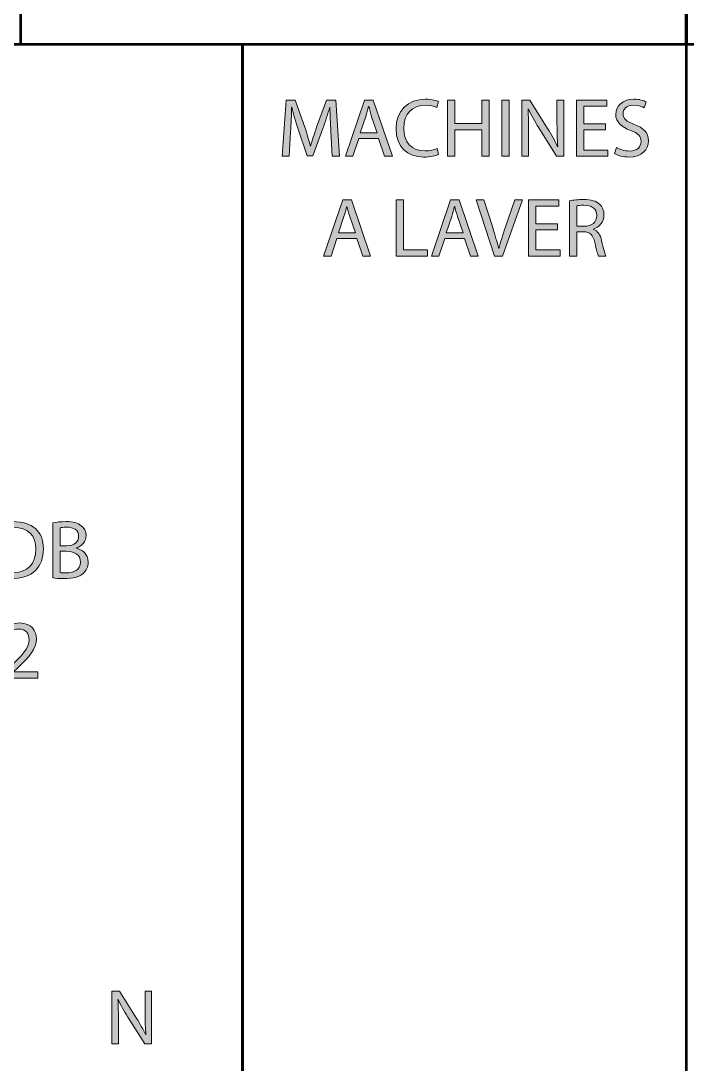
# Model space of a CAD drawing. Header units: inches. Extents: x 0 to 360, y -268 to 0.
# Drawn here: x 267 to 291.02, y -232.73 to -195.15 of the extents above; entities that cross this region are included whole.
import ezdxf

# ---------------------------------------------------------------- set-up
doc = ezdxf.new("R2010")
doc.units = ezdxf.units.IN
doc.header["$MEASUREMENT"] = 0
doc.layers.add('Layer 1', color=7, linetype='Continuous')

# ---------------------------------------------------------------- blocks, each defined once
blk = doc.blocks.new('block 20')
at = {"layer": 'Layer 1'}
h = blk.add_hatch(color=250, dxfattribs=at)
h.dxf.hatch_style = 2
edge = h.paths.add_edge_path()
edge.add_spline(control_points=[(278.177, -199.135), (278.162, -198.853), (278.144, -198.511), (278.144, -198.263), (278.144, -198.263), (278.138, -198.263), (278.138, -198.263), (278.066, -198.497), (277.985, -198.752), (277.883, -199.03), (277.883, -199.03), (277.526, -200.01), (277.526, -200.01), (277.526, -200.01), (277.328, -200.01), (277.328, -200.01), (277.328, -200.01), (276.998, -199.048), (276.998, -199.048), (276.903, -198.76), (276.825, -198.502), (276.768, -198.263), (276.768, -198.263), (276.762, -198.263), (276.762, -198.263), (276.756, -198.514), (276.741, -198.85), (276.723, -199.156), (276.723, -199.156), (276.669, -200.023), (276.669, -200.023), (276.669, -200.023), (276.42, -200.023), (276.42, -200.023), (276.42, -200.023), (276.561, -198.002), (276.561, -198.002), (276.561, -198.002), (276.894, -198.002), (276.894, -198.002), (276.894, -198.002), (277.238, -198.979), (277.238, -198.979), (277.322, -199.228), (277.388, -199.45), (277.442, -199.66), (277.442, -199.66), (277.448, -199.66), (277.448, -199.66), (277.502, -199.456), (277.574, -199.234), (277.664, -198.979), (277.664, -198.979), (278.024, -198.002), (278.024, -198.002), (278.024, -198.002), (278.357, -198.002), (278.357, -198.002), (278.357, -198.002), (278.483, -200.023), (278.483, -200.023), (278.483, -200.023), (278.225, -200.023), (278.225, -200.023), (278.225, -200.023), (278.177, -199.135), (278.177, -199.135)], knot_values=[0, 0, 0, 0, 1, 1, 1, 2, 2, 2, 3, 3, 3, 4, 4, 4, 5, 5, 5, 6, 6, 6, 7, 7, 7, 8, 8, 8, 9, 9, 9, 10, 10, 10, 11, 11, 11, 12, 12, 12, 13, 13, 13, 14, 14, 14, 15, 15, 15, 16, 16, 16, 17, 17, 17, 18, 18, 18, 19, 19, 19, 20, 20, 20, 21, 21, 21, 22, 22, 22, 22], degree=3, periodic=1)
h = blk.add_hatch(color=250, dxfattribs=at)
h.dxf.hatch_style = 2
h.paths.add_polyline_path([(279.182, -199.387), (278.972, -200.023), (278.702, -200.023), (279.391, -198.002), (279.704, -198.002), (280.393, -200.023), (280.114, -200.023), (279.899, -199.387)])
edge = h.paths.add_edge_path()
edge.add_spline(control_points=[(279.848, -199.183), (279.848, -199.183), (279.646, -198.601), (279.646, -198.601), (279.602, -198.47), (279.571, -198.349), (279.542, -198.233), (279.542, -198.233), (279.535, -198.233), (279.535, -198.233), (279.506, -198.349), (279.475, -198.475), (279.433, -198.599), (279.433, -198.599), (279.236, -199.183), (279.236, -199.183), (279.236, -199.183), (279.848, -199.183), (279.848, -199.183)], knot_values=[0, 0, 0, 0, 1, 1, 1, 2, 2, 2, 3, 3, 3, 4, 4, 4, 5, 5, 5, 6, 6, 6, 6], degree=3, periodic=1)
h = blk.add_hatch(color=250, dxfattribs=at)
h.dxf.hatch_style = 2
edge = h.paths.add_edge_path()
edge.add_spline(control_points=[(282.054, -199.959), (281.961, -200.008), (281.766, -200.055), (281.52, -200.055), (280.951, -200.055), (280.526, -199.696), (280.526, -199.03), (280.526, -198.395), (280.954, -197.969), (281.58, -197.969), (281.829, -197.969), (281.991, -198.023), (282.061, -198.059), (282.061, -198.059), (281.995, -198.272), (281.995, -198.272), (281.899, -198.224), (281.757, -198.188), (281.589, -198.188), (281.116, -198.188), (280.801, -198.49), (280.801, -199.021), (280.801, -199.519), (281.086, -199.834), (281.575, -199.834), (281.737, -199.834), (281.899, -199.801), (282.003, -199.75), (282.003, -199.75), (282.054, -199.959), (282.054, -199.959)], knot_values=[0, 0, 0, 0, 1, 1, 1, 2, 2, 2, 3, 3, 3, 4, 4, 4, 5, 5, 5, 6, 6, 6, 7, 7, 7, 8, 8, 8, 9, 9, 9, 10, 10, 10, 10], degree=3, periodic=1)
h = blk.add_hatch(color=250, dxfattribs=at)
h.dxf.hatch_style = 2
h.paths.add_polyline_path([(282.645, -198.002), (282.645, -198.847), (283.623, -198.847), (283.623, -198.002), (283.887, -198.002), (283.887, -200.023), (283.623, -200.023), (283.623, -199.075), (282.645, -199.075), (282.645, -200.023), (282.381, -200.023), (282.381, -198.002)])
h = blk.add_hatch(color=250, dxfattribs=at)
h.dxf.hatch_style = 2
h.paths.add_polyline_path([(284.6, -198.002), (284.6, -200.023), (284.336, -200.023), (284.336, -198.002)])
h = blk.add_hatch(color=250, dxfattribs=at)
h.dxf.hatch_style = 2
edge = h.paths.add_edge_path()
edge.add_spline(control_points=[(285.056, -200.023), (285.056, -200.023), (285.056, -198.002), (285.056, -198.002), (285.056, -198.002), (285.344, -198.002), (285.344, -198.002), (285.344, -198.002), (285.988, -199.024), (285.988, -199.024), (286.136, -199.261), (286.255, -199.474), (286.348, -199.681), (286.348, -199.681), (286.357, -199.678), (286.357, -199.678), (286.333, -199.408), (286.327, -199.162), (286.327, -198.847), (286.327, -198.847), (286.327, -198.002), (286.327, -198.002), (286.327, -198.002), (286.573, -198.002), (286.573, -198.002), (286.573, -198.002), (286.573, -200.023), (286.573, -200.023), (286.573, -200.023), (286.309, -200.023), (286.309, -200.023), (286.309, -200.023), (285.668, -198.997), (285.668, -198.997), (285.526, -198.772), (285.391, -198.541), (285.293, -198.323), (285.293, -198.323), (285.284, -198.326), (285.284, -198.326), (285.299, -198.581), (285.302, -198.823), (285.302, -199.159), (285.302, -199.159), (285.302, -200.023), (285.302, -200.023), (285.302, -200.023), (285.056, -200.023), (285.056, -200.023)], knot_values=[0, 0, 0, 0, 1, 1, 1, 2, 2, 2, 3, 3, 3, 4, 4, 4, 5, 5, 5, 6, 6, 6, 7, 7, 7, 8, 8, 8, 9, 9, 9, 10, 10, 10, 11, 11, 11, 12, 12, 12, 13, 13, 13, 14, 14, 14, 15, 15, 15, 16, 16, 16, 16], degree=3, periodic=1)
h = blk.add_hatch(color=250, dxfattribs=at)
h.dxf.hatch_style = 2
h.paths.add_polyline_path([(288.072, -199.075), (287.29, -199.075), (287.29, -199.804), (288.165, -199.804), (288.165, -200.023), (287.026, -200.023), (287.026, -198.002), (288.121, -198.002), (288.121, -198.221), (287.29, -198.221), (287.29, -198.859), (288.072, -198.859)])
h = blk.add_hatch(color=250, dxfattribs=at)
h.dxf.hatch_style = 2
edge = h.paths.add_edge_path()
edge.add_spline(control_points=[(288.471, -199.705), (288.588, -199.78), (288.756, -199.837), (288.936, -199.837), (289.203, -199.837), (289.359, -199.696), (289.359, -199.492), (289.359, -199.306), (289.251, -199.195), (288.978, -199.093), (288.648, -198.973), (288.444, -198.799), (288.444, -198.517), (288.444, -198.202), (288.705, -197.969), (289.098, -197.969), (289.302, -197.969), (289.455, -198.017), (289.541, -198.068), (289.541, -198.068), (289.47, -198.281), (289.47, -198.281), (289.407, -198.242), (289.272, -198.184), (289.089, -198.184), (288.813, -198.184), (288.708, -198.349), (288.708, -198.488), (288.708, -198.676), (288.831, -198.769), (289.11, -198.877), (289.452, -199.009), (289.623, -199.174), (289.623, -199.471), (289.623, -199.783), (289.395, -200.055), (288.918, -200.055), (288.723, -200.055), (288.511, -199.996), (288.402, -199.924), (288.402, -199.924), (288.471, -199.705), (288.471, -199.705)], knot_values=[0, 0, 0, 0, 1, 1, 1, 2, 2, 2, 3, 3, 3, 4, 4, 4, 5, 5, 5, 6, 6, 6, 7, 7, 7, 8, 8, 8, 9, 9, 9, 10, 10, 10, 11, 11, 11, 12, 12, 12, 13, 13, 13, 14, 14, 14, 14], degree=3, periodic=1)
h = blk.add_hatch(color=250, dxfattribs=at)
h.dxf.hatch_style = 2
h.paths.add_polyline_path([(278.393, -202.985), (278.183, -203.62), (277.913, -203.62), (278.603, -201.599), (278.915, -201.599), (279.604, -203.62), (279.325, -203.62), (279.11, -202.985)])
edge = h.paths.add_edge_path()
edge.add_spline(control_points=[(279.059, -202.781), (279.059, -202.781), (278.857, -202.2), (278.857, -202.2), (278.813, -202.067), (278.783, -201.947), (278.753, -201.83), (278.753, -201.83), (278.746, -201.83), (278.746, -201.83), (278.717, -201.947), (278.687, -202.073), (278.644, -202.196), (278.644, -202.196), (278.447, -202.781), (278.447, -202.781), (278.447, -202.781), (279.059, -202.781), (279.059, -202.781)], knot_values=[0, 0, 0, 0, 1, 1, 1, 2, 2, 2, 3, 3, 3, 4, 4, 4, 5, 5, 5, 6, 6, 6, 6], degree=3, periodic=1)
h = blk.add_hatch(color=250, dxfattribs=at)
h.dxf.hatch_style = 2
h.paths.add_polyline_path([(280.534, -201.599), (280.798, -201.599), (280.798, -203.402), (281.661, -203.402), (281.661, -203.62), (280.534, -203.62)])
h = blk.add_hatch(color=250, dxfattribs=at)
h.dxf.hatch_style = 2
h.paths.add_polyline_path([(282.279, -202.985), (282.069, -203.62), (281.8, -203.62), (282.489, -201.599), (282.801, -201.599), (283.49, -203.62), (283.211, -203.62), (282.996, -202.985)])
edge = h.paths.add_edge_path()
edge.add_spline(control_points=[(282.945, -202.781), (282.945, -202.781), (282.743, -202.2), (282.743, -202.2), (282.699, -202.067), (282.669, -201.947), (282.639, -201.83), (282.639, -201.83), (282.633, -201.83), (282.633, -201.83), (282.603, -201.947), (282.573, -202.073), (282.531, -202.196), (282.531, -202.196), (282.333, -202.781), (282.333, -202.781), (282.333, -202.781), (282.945, -202.781), (282.945, -202.781)], knot_values=[0, 0, 0, 0, 1, 1, 1, 2, 2, 2, 3, 3, 3, 4, 4, 4, 5, 5, 5, 6, 6, 6, 6], degree=3, periodic=1)
h = blk.add_hatch(color=250, dxfattribs=at)
h.dxf.hatch_style = 2
edge = h.paths.add_edge_path()
edge.add_spline(control_points=[(284.072, -203.62), (284.072, -203.62), (283.41, -201.599), (283.41, -201.599), (283.41, -201.599), (283.694, -201.599), (283.694, -201.599), (283.694, -201.599), (284.009, -202.595), (284.009, -202.595), (284.093, -202.868), (284.168, -203.114), (284.225, -203.351), (284.225, -203.351), (284.231, -203.351), (284.231, -203.351), (284.288, -203.117), (284.369, -202.862), (284.462, -202.598), (284.462, -202.598), (284.804, -201.599), (284.804, -201.599), (284.804, -201.599), (285.083, -201.599), (285.083, -201.599), (285.083, -201.599), (284.36, -203.62), (284.36, -203.62), (284.36, -203.62), (284.072, -203.62), (284.072, -203.62)], knot_values=[0, 0, 0, 0, 1, 1, 1, 2, 2, 2, 3, 3, 3, 4, 4, 4, 5, 5, 5, 6, 6, 6, 7, 7, 7, 8, 8, 8, 9, 9, 9, 10, 10, 10, 10], degree=3, periodic=1)
h = blk.add_hatch(color=250, dxfattribs=at)
h.dxf.hatch_style = 2
h.paths.add_polyline_path([(286.345, -202.673), (285.562, -202.673), (285.562, -203.402), (286.438, -203.402), (286.438, -203.62), (285.298, -203.62), (285.298, -201.599), (286.393, -201.599), (286.393, -201.819), (285.562, -201.819), (285.562, -202.457), (286.345, -202.457)])
h = blk.add_hatch(color=250, dxfattribs=at)
h.dxf.hatch_style = 2
edge = h.paths.add_edge_path()
edge.add_spline(control_points=[(286.777, -201.627), (286.909, -201.603), (287.101, -201.585), (287.278, -201.585), (287.557, -201.585), (287.74, -201.639), (287.862, -201.75), (287.961, -201.84), (288.021, -201.978), (288.021, -202.136), (288.021, -202.4), (287.853, -202.577), (287.644, -202.649), (287.644, -202.649), (287.644, -202.658), (287.644, -202.658), (287.797, -202.712), (287.89, -202.856), (287.937, -203.066), (288.003, -203.347), (288.052, -203.542), (288.093, -203.62), (288.093, -203.62), (287.824, -203.62), (287.824, -203.62), (287.791, -203.56), (287.746, -203.389), (287.691, -203.138), (287.631, -202.859), (287.52, -202.754), (287.284, -202.745), (287.284, -202.745), (287.038, -202.745), (287.038, -202.745), (287.038, -202.745), (287.038, -203.62), (287.038, -203.62), (287.038, -203.62), (286.777, -203.62), (286.777, -203.62), (286.777, -203.62), (286.777, -201.627), (286.777, -201.627)], knot_values=[0, 0, 0, 0, 1, 1, 1, 2, 2, 2, 3, 3, 3, 4, 4, 4, 5, 5, 5, 6, 6, 6, 7, 7, 7, 8, 8, 8, 9, 9, 9, 10, 10, 10, 11, 11, 11, 12, 12, 12, 13, 13, 13, 14, 14, 14, 14], degree=3, periodic=1)
edge = h.paths.add_edge_path()
edge.add_spline(control_points=[(287.038, -202.547), (287.038, -202.547), (287.305, -202.547), (287.305, -202.547), (287.584, -202.547), (287.76, -202.395), (287.76, -202.164), (287.76, -201.903), (287.571, -201.789), (287.296, -201.789), (287.17, -201.789), (287.083, -201.798), (287.038, -201.81), (287.038, -201.81), (287.038, -202.547), (287.038, -202.547)], knot_values=[0, 0, 0, 0, 1, 1, 1, 2, 2, 2, 3, 3, 3, 4, 4, 4, 5, 5, 5, 5], degree=3, periodic=1)
at = {"layer": 'Layer 1', "lineweight": 0}
for points in [[(279.182, -199.387), (278.972, -200.023), (278.702, -200.023), (279.391, -198.002), (279.704, -198.002), (280.393, -200.023), (280.114, -200.023), (279.899, -199.387), (279.182, -199.387)], [(282.645, -198.002), (282.645, -198.847), (283.623, -198.847), (283.623, -198.002), (283.887, -198.002), (283.887, -200.023), (283.623, -200.023), (283.623, -199.075), (282.645, -199.075), (282.645, -200.023), (282.381, -200.023), (282.381, -198.002), (282.645, -198.002)], [(284.6, -198.002), (284.6, -200.023), (284.336, -200.023), (284.336, -198.002), (284.6, -198.002)], [(288.072, -199.075), (287.29, -199.075), (287.29, -199.804), (288.165, -199.804), (288.165, -200.023), (287.026, -200.023), (287.026, -198.002), (288.121, -198.002), (288.121, -198.221), (287.29, -198.221), (287.29, -198.859), (288.072, -198.859), (288.072, -199.075)], [(278.393, -202.985), (278.183, -203.62), (277.913, -203.62), (278.603, -201.599), (278.915, -201.599), (279.604, -203.62), (279.325, -203.62), (279.11, -202.985), (278.393, -202.985)], [(280.534, -201.599), (280.798, -201.599), (280.798, -203.402), (281.661, -203.402), (281.661, -203.62), (280.534, -203.62), (280.534, -201.599)], [(282.279, -202.985), (282.069, -203.62), (281.8, -203.62), (282.489, -201.599), (282.801, -201.599), (283.49, -203.62), (283.211, -203.62), (282.996, -202.985), (282.279, -202.985)], [(286.345, -202.673), (285.562, -202.673), (285.562, -203.402), (286.438, -203.402), (286.438, -203.62), (285.298, -203.62), (285.298, -201.599), (286.393, -201.599), (286.393, -201.819), (285.562, -201.819), (285.562, -202.457), (286.345, -202.457), (286.345, -202.673)]]:
    blk.add_lwpolyline(points, dxfattribs=at)
for points, knots in [([(278.177, -199.135), (278.162, -198.853), (278.144, -198.511), (278.144, -198.263), (278.144, -198.263), (278.138, -198.263), (278.138, -198.263), (278.066, -198.497), (277.985, -198.752), (277.883, -199.03), (277.883, -199.03), (277.526, -200.01), (277.526, -200.01), (277.526, -200.01), (277.328, -200.01), (277.328, -200.01), (277.328, -200.01), (276.998, -199.048), (276.998, -199.048), (276.903, -198.76), (276.825, -198.502), (276.768, -198.263), (276.768, -198.263), (276.762, -198.263), (276.762, -198.263), (276.756, -198.514), (276.741, -198.85), (276.723, -199.156), (276.723, -199.156), (276.669, -200.023), (276.669, -200.023), (276.669, -200.023), (276.42, -200.023), (276.42, -200.023), (276.42, -200.023), (276.561, -198.002), (276.561, -198.002), (276.561, -198.002), (276.894, -198.002), (276.894, -198.002), (276.894, -198.002), (277.238, -198.979), (277.238, -198.979), (277.322, -199.228), (277.388, -199.45), (277.442, -199.66), (277.442, -199.66), (277.448, -199.66), (277.448, -199.66), (277.502, -199.456), (277.574, -199.234), (277.664, -198.979), (277.664, -198.979), (278.024, -198.002), (278.024, -198.002), (278.024, -198.002), (278.357, -198.002), (278.357, -198.002), (278.357, -198.002), (278.483, -200.023), (278.483, -200.023), (278.483, -200.023), (278.225, -200.023), (278.225, -200.023), (278.225, -200.023), (278.177, -199.135), (278.177, -199.135)], [0, 0, 0, 0, 1, 1, 1, 2, 2, 2, 3, 3, 3, 4, 4, 4, 5, 5, 5, 6, 6, 6, 7, 7, 7, 8, 8, 8, 9, 9, 9, 10, 10, 10, 11, 11, 11, 12, 12, 12, 13, 13, 13, 14, 14, 14, 15, 15, 15, 16, 16, 16, 17, 17, 17, 18, 18, 18, 19, 19, 19, 20, 20, 20, 21, 21, 21, 22, 22, 22, 22]), ([(282.054, -199.959), (281.961, -200.008), (281.766, -200.055), (281.52, -200.055), (280.951, -200.055), (280.526, -199.696), (280.526, -199.03), (280.526, -198.395), (280.954, -197.969), (281.58, -197.969), (281.829, -197.969), (281.991, -198.023), (282.061, -198.059), (282.061, -198.059), (281.995, -198.272), (281.995, -198.272), (281.899, -198.224), (281.757, -198.188), (281.589, -198.188), (281.116, -198.188), (280.801, -198.49), (280.801, -199.021), (280.801, -199.519), (281.086, -199.834), (281.575, -199.834), (281.737, -199.834), (281.899, -199.801), (282.003, -199.75), (282.003, -199.75), (282.054, -199.959), (282.054, -199.959)], [0, 0, 0, 0, 1, 1, 1, 2, 2, 2, 3, 3, 3, 4, 4, 4, 5, 5, 5, 6, 6, 6, 7, 7, 7, 8, 8, 8, 9, 9, 9, 10, 10, 10, 10]), ([(285.056, -200.023), (285.056, -200.023), (285.056, -198.002), (285.056, -198.002), (285.056, -198.002), (285.344, -198.002), (285.344, -198.002), (285.344, -198.002), (285.988, -199.024), (285.988, -199.024), (286.136, -199.261), (286.255, -199.474), (286.348, -199.681), (286.348, -199.681), (286.357, -199.678), (286.357, -199.678), (286.333, -199.408), (286.327, -199.162), (286.327, -198.847), (286.327, -198.847), (286.327, -198.002), (286.327, -198.002), (286.327, -198.002), (286.573, -198.002), (286.573, -198.002), (286.573, -198.002), (286.573, -200.023), (286.573, -200.023), (286.573, -200.023), (286.309, -200.023), (286.309, -200.023), (286.309, -200.023), (285.668, -198.997), (285.668, -198.997), (285.526, -198.772), (285.391, -198.541), (285.293, -198.323), (285.293, -198.323), (285.284, -198.326), (285.284, -198.326), (285.299, -198.581), (285.302, -198.823), (285.302, -199.159), (285.302, -199.159), (285.302, -200.023), (285.302, -200.023), (285.302, -200.023), (285.056, -200.023), (285.056, -200.023)], [0, 0, 0, 0, 1, 1, 1, 2, 2, 2, 3, 3, 3, 4, 4, 4, 5, 5, 5, 6, 6, 6, 7, 7, 7, 8, 8, 8, 9, 9, 9, 10, 10, 10, 11, 11, 11, 12, 12, 12, 13, 13, 13, 14, 14, 14, 15, 15, 15, 16, 16, 16, 16]), ([(288.471, -199.705), (288.588, -199.78), (288.756, -199.837), (288.936, -199.837), (289.203, -199.837), (289.359, -199.696), (289.359, -199.492), (289.359, -199.306), (289.251, -199.195), (288.978, -199.093), (288.648, -198.973), (288.444, -198.799), (288.444, -198.517), (288.444, -198.202), (288.705, -197.969), (289.098, -197.969), (289.302, -197.969), (289.455, -198.017), (289.541, -198.068), (289.541, -198.068), (289.47, -198.281), (289.47, -198.281), (289.407, -198.242), (289.272, -198.184), (289.089, -198.184), (288.813, -198.184), (288.708, -198.349), (288.708, -198.488), (288.708, -198.676), (288.831, -198.769), (289.11, -198.877), (289.452, -199.009), (289.623, -199.174), (289.623, -199.471), (289.623, -199.783), (289.395, -200.055), (288.918, -200.055), (288.723, -200.055), (288.511, -199.996), (288.402, -199.924), (288.402, -199.924), (288.471, -199.705), (288.471, -199.705)], [0, 0, 0, 0, 1, 1, 1, 2, 2, 2, 3, 3, 3, 4, 4, 4, 5, 5, 5, 6, 6, 6, 7, 7, 7, 8, 8, 8, 9, 9, 9, 10, 10, 10, 11, 11, 11, 12, 12, 12, 13, 13, 13, 14, 14, 14, 14]), ([(279.848, -199.183), (279.848, -199.183), (279.646, -198.601), (279.646, -198.601), (279.602, -198.47), (279.571, -198.349), (279.542, -198.233), (279.542, -198.233), (279.535, -198.233), (279.535, -198.233), (279.506, -198.349), (279.475, -198.475), (279.433, -198.599), (279.433, -198.599), (279.236, -199.183), (279.236, -199.183), (279.236, -199.183), (279.848, -199.183), (279.848, -199.183)], [0, 0, 0, 0, 1, 1, 1, 2, 2, 2, 3, 3, 3, 4, 4, 4, 5, 5, 5, 6, 6, 6, 6]), ([(284.072, -203.62), (284.072, -203.62), (283.41, -201.599), (283.41, -201.599), (283.41, -201.599), (283.694, -201.599), (283.694, -201.599), (283.694, -201.599), (284.009, -202.595), (284.009, -202.595), (284.093, -202.868), (284.168, -203.114), (284.225, -203.351), (284.225, -203.351), (284.231, -203.351), (284.231, -203.351), (284.288, -203.117), (284.369, -202.862), (284.462, -202.598), (284.462, -202.598), (284.804, -201.599), (284.804, -201.599), (284.804, -201.599), (285.083, -201.599), (285.083, -201.599), (285.083, -201.599), (284.36, -203.62), (284.36, -203.62), (284.36, -203.62), (284.072, -203.62), (284.072, -203.62)], [0, 0, 0, 0, 1, 1, 1, 2, 2, 2, 3, 3, 3, 4, 4, 4, 5, 5, 5, 6, 6, 6, 7, 7, 7, 8, 8, 8, 9, 9, 9, 10, 10, 10, 10]), ([(286.777, -201.627), (286.909, -201.603), (287.101, -201.585), (287.278, -201.585), (287.557, -201.585), (287.74, -201.639), (287.862, -201.75), (287.961, -201.84), (288.021, -201.978), (288.021, -202.136), (288.021, -202.4), (287.853, -202.577), (287.644, -202.649), (287.644, -202.649), (287.644, -202.658), (287.644, -202.658), (287.797, -202.712), (287.89, -202.856), (287.937, -203.066), (288.003, -203.347), (288.052, -203.542), (288.093, -203.62), (288.093, -203.62), (287.824, -203.62), (287.824, -203.62), (287.791, -203.56), (287.746, -203.389), (287.691, -203.138), (287.631, -202.859), (287.52, -202.754), (287.284, -202.745), (287.284, -202.745), (287.038, -202.745), (287.038, -202.745), (287.038, -202.745), (287.038, -203.62), (287.038, -203.62), (287.038, -203.62), (286.777, -203.62), (286.777, -203.62), (286.777, -203.62), (286.777, -201.627), (286.777, -201.627)], [0, 0, 0, 0, 1, 1, 1, 2, 2, 2, 3, 3, 3, 4, 4, 4, 5, 5, 5, 6, 6, 6, 7, 7, 7, 8, 8, 8, 9, 9, 9, 10, 10, 10, 11, 11, 11, 12, 12, 12, 13, 13, 13, 14, 14, 14, 14]), ([(287.038, -202.547), (287.038, -202.547), (287.305, -202.547), (287.305, -202.547), (287.584, -202.547), (287.76, -202.395), (287.76, -202.164), (287.76, -201.903), (287.571, -201.789), (287.296, -201.789), (287.17, -201.789), (287.083, -201.798), (287.038, -201.81), (287.038, -201.81), (287.038, -202.547), (287.038, -202.547)], [0, 0, 0, 0, 1, 1, 1, 2, 2, 2, 3, 3, 3, 4, 4, 4, 5, 5, 5, 5]), ([(279.059, -202.781), (279.059, -202.781), (278.857, -202.2), (278.857, -202.2), (278.813, -202.067), (278.783, -201.947), (278.753, -201.83), (278.753, -201.83), (278.746, -201.83), (278.746, -201.83), (278.717, -201.947), (278.687, -202.073), (278.644, -202.196), (278.644, -202.196), (278.447, -202.781), (278.447, -202.781), (278.447, -202.781), (279.059, -202.781), (279.059, -202.781)], [0, 0, 0, 0, 1, 1, 1, 2, 2, 2, 3, 3, 3, 4, 4, 4, 5, 5, 5, 6, 6, 6, 6]), ([(282.945, -202.781), (282.945, -202.781), (282.743, -202.2), (282.743, -202.2), (282.699, -202.067), (282.669, -201.947), (282.639, -201.83), (282.639, -201.83), (282.633, -201.83), (282.633, -201.83), (282.603, -201.947), (282.573, -202.073), (282.531, -202.196), (282.531, -202.196), (282.333, -202.781), (282.333, -202.781), (282.333, -202.781), (282.945, -202.781), (282.945, -202.781)], [0, 0, 0, 0, 1, 1, 1, 2, 2, 2, 3, 3, 3, 4, 4, 4, 5, 5, 5, 6, 6, 6, 6])]:
    blk.add_open_spline(points, degree=3, knots=knots, dxfattribs=at)
blk = doc.blocks.new('block 46')
at = {"layer": 'Layer 1'}
h = blk.add_hatch(color=250, dxfattribs=at)
h.dxf.hatch_style = 2
edge = h.paths.add_edge_path()
edge.add_spline(control_points=[(264.645, -214.904), (264.762, -214.979), (264.93, -215.036), (265.109, -215.036), (265.377, -215.036), (265.532, -214.895), (265.532, -214.691), (265.532, -214.505), (265.424, -214.394), (265.151, -214.293), (264.822, -214.173), (264.618, -213.999), (264.618, -213.717), (264.618, -213.402), (264.879, -213.168), (265.271, -213.168), (265.475, -213.168), (265.628, -213.216), (265.715, -213.267), (265.715, -213.267), (265.643, -213.48), (265.643, -213.48), (265.581, -213.441), (265.446, -213.384), (265.262, -213.384), (264.987, -213.384), (264.882, -213.549), (264.882, -213.687), (264.882, -213.876), (265.005, -213.969), (265.284, -214.077), (265.625, -214.208), (265.796, -214.374), (265.796, -214.67), (265.796, -214.982), (265.568, -215.255), (265.091, -215.255), (264.897, -215.255), (264.684, -215.195), (264.576, -215.123), (264.576, -215.123), (264.645, -214.904), (264.645, -214.904)], knot_values=[0, 0, 0, 0, 1, 1, 1, 2, 2, 2, 3, 3, 3, 4, 4, 4, 5, 5, 5, 6, 6, 6, 7, 7, 7, 8, 8, 8, 9, 9, 9, 10, 10, 10, 11, 11, 11, 12, 12, 12, 13, 13, 13, 14, 14, 14, 14], degree=3, periodic=1)
h = blk.add_hatch(color=250, dxfattribs=at)
h.dxf.hatch_style = 2
edge = h.paths.add_edge_path()
edge.add_spline(control_points=[(266.156, -213.231), (266.315, -213.205), (266.504, -213.186), (266.711, -213.186), (267.086, -213.186), (267.353, -213.276), (267.529, -213.438), (267.713, -213.603), (267.817, -213.837), (267.817, -214.164), (267.817, -214.494), (267.713, -214.763), (267.526, -214.949), (267.335, -215.138), (267.023, -215.24), (266.63, -215.24), (266.441, -215.24), (266.288, -215.231), (266.156, -215.216), (266.156, -215.216), (266.156, -213.231), (266.156, -213.231)], knot_values=[0, 0, 0, 0, 1, 1, 1, 2, 2, 2, 3, 3, 3, 4, 4, 4, 5, 5, 5, 6, 6, 6, 7, 7, 7, 7], degree=3, periodic=1)
edge = h.paths.add_edge_path()
edge.add_spline(control_points=[(266.417, -215.018), (266.483, -215.027), (266.579, -215.03), (266.681, -215.03), (267.242, -215.03), (267.542, -214.718), (267.542, -214.173), (267.544, -213.696), (267.274, -213.393), (266.723, -213.393), (266.588, -213.393), (266.486, -213.405), (266.417, -213.42), (266.417, -213.42), (266.417, -215.018), (266.417, -215.018)], knot_values=[0, 0, 0, 0, 1, 1, 1, 2, 2, 2, 3, 3, 3, 4, 4, 4, 5, 5, 5, 5], degree=3, periodic=1)
h = blk.add_hatch(color=250, dxfattribs=at)
h.dxf.hatch_style = 2
edge = h.paths.add_edge_path()
edge.add_spline(control_points=[(268.153, -213.231), (268.267, -213.205), (268.45, -213.186), (268.63, -213.186), (268.891, -213.186), (269.059, -213.231), (269.182, -213.333), (269.286, -213.411), (269.352, -213.531), (269.352, -213.69), (269.352, -213.888), (269.221, -214.059), (269.011, -214.134), (269.011, -214.134), (269.011, -214.143), (269.011, -214.143), (269.203, -214.188), (269.427, -214.346), (269.427, -214.647), (269.427, -214.82), (269.359, -214.955), (269.254, -215.051), (269.115, -215.18), (268.888, -215.24), (268.558, -215.24), (268.378, -215.24), (268.24, -215.228), (268.153, -215.216), (268.153, -215.216), (268.153, -213.231), (268.153, -213.231)], knot_values=[0, 0, 0, 0, 1, 1, 1, 2, 2, 2, 3, 3, 3, 4, 4, 4, 5, 5, 5, 6, 6, 6, 7, 7, 7, 8, 8, 8, 9, 9, 9, 10, 10, 10, 10], degree=3, periodic=1)
edge = h.paths.add_edge_path()
edge.add_spline(control_points=[(268.414, -214.059), (268.414, -214.059), (268.651, -214.059), (268.651, -214.059), (268.924, -214.059), (269.086, -213.911), (269.086, -213.717), (269.086, -213.483), (268.909, -213.387), (268.645, -213.387), (268.525, -213.387), (268.456, -213.396), (268.414, -213.405), (268.414, -213.405), (268.414, -214.059), (268.414, -214.059)], knot_values=[0, 0, 0, 0, 1, 1, 1, 2, 2, 2, 3, 3, 3, 4, 4, 4, 5, 5, 5, 5], degree=3, periodic=1)
edge = h.paths.add_edge_path()
edge.add_spline(control_points=[(268.414, -215.024), (268.468, -215.033), (268.54, -215.036), (268.633, -215.036), (268.902, -215.036), (269.152, -214.937), (269.152, -214.643), (269.152, -214.37), (268.915, -214.254), (268.63, -214.254), (268.63, -214.254), (268.414, -214.254), (268.414, -214.254), (268.414, -214.254), (268.414, -215.024), (268.414, -215.024)], knot_values=[0, 0, 0, 0, 1, 1, 1, 2, 2, 2, 3, 3, 3, 4, 4, 4, 5, 5, 5, 5], degree=3, periodic=1)
h = blk.add_hatch(color=250, dxfattribs=at)
h.dxf.hatch_style = 2
edge = h.paths.add_edge_path()
edge.add_spline(control_points=[(266.366, -218.821), (266.366, -218.821), (266.366, -218.659), (266.366, -218.659), (266.366, -218.659), (266.573, -218.458), (266.573, -218.458), (267.071, -217.984), (267.298, -217.732), (267.298, -217.439), (267.298, -217.24), (267.205, -217.058), (266.915, -217.058), (266.738, -217.058), (266.591, -217.147), (266.501, -217.222), (266.501, -217.222), (266.417, -217.036), (266.417, -217.036), (266.549, -216.925), (266.744, -216.838), (266.966, -216.838), (267.385, -216.838), (267.562, -217.126), (267.562, -217.406), (267.562, -217.765), (267.302, -218.056), (266.891, -218.451), (266.891, -218.451), (266.738, -218.595), (266.738, -218.595), (266.738, -218.595), (266.738, -218.602), (266.738, -218.602), (266.738, -218.602), (267.611, -218.602), (267.611, -218.602), (267.611, -218.602), (267.611, -218.821), (267.611, -218.821), (267.611, -218.821), (266.366, -218.821), (266.366, -218.821)], knot_values=[0, 0, 0, 0, 1, 1, 1, 2, 2, 2, 3, 3, 3, 4, 4, 4, 5, 5, 5, 6, 6, 6, 7, 7, 7, 8, 8, 8, 9, 9, 9, 10, 10, 10, 11, 11, 11, 12, 12, 12, 13, 13, 13, 14, 14, 14, 14], degree=3, periodic=1)
at = {"layer": 'Layer 1', "lineweight": 0}
for points, knots in [([(264.645, -214.904), (264.762, -214.979), (264.93, -215.036), (265.109, -215.036), (265.377, -215.036), (265.532, -214.895), (265.532, -214.691), (265.532, -214.505), (265.424, -214.394), (265.151, -214.293), (264.822, -214.173), (264.618, -213.999), (264.618, -213.717), (264.618, -213.402), (264.879, -213.168), (265.271, -213.168), (265.475, -213.168), (265.628, -213.216), (265.715, -213.267), (265.715, -213.267), (265.643, -213.48), (265.643, -213.48), (265.581, -213.441), (265.446, -213.384), (265.262, -213.384), (264.987, -213.384), (264.882, -213.549), (264.882, -213.687), (264.882, -213.876), (265.005, -213.969), (265.284, -214.077), (265.625, -214.208), (265.796, -214.374), (265.796, -214.67), (265.796, -214.982), (265.568, -215.255), (265.091, -215.255), (264.897, -215.255), (264.684, -215.195), (264.576, -215.123), (264.576, -215.123), (264.645, -214.904), (264.645, -214.904)], [0, 0, 0, 0, 1, 1, 1, 2, 2, 2, 3, 3, 3, 4, 4, 4, 5, 5, 5, 6, 6, 6, 7, 7, 7, 8, 8, 8, 9, 9, 9, 10, 10, 10, 11, 11, 11, 12, 12, 12, 13, 13, 13, 14, 14, 14, 14]), ([(266.156, -213.231), (266.315, -213.205), (266.504, -213.186), (266.711, -213.186), (267.086, -213.186), (267.353, -213.276), (267.529, -213.438), (267.713, -213.603), (267.817, -213.837), (267.817, -214.164), (267.817, -214.494), (267.713, -214.763), (267.526, -214.949), (267.335, -215.138), (267.023, -215.24), (266.63, -215.24), (266.441, -215.24), (266.288, -215.231), (266.156, -215.216), (266.156, -215.216), (266.156, -213.231), (266.156, -213.231)], [0, 0, 0, 0, 1, 1, 1, 2, 2, 2, 3, 3, 3, 4, 4, 4, 5, 5, 5, 6, 6, 6, 7, 7, 7, 7]), ([(266.417, -215.018), (266.483, -215.027), (266.579, -215.03), (266.681, -215.03), (267.242, -215.03), (267.542, -214.718), (267.542, -214.173), (267.544, -213.696), (267.274, -213.393), (266.723, -213.393), (266.588, -213.393), (266.486, -213.405), (266.417, -213.42), (266.417, -213.42), (266.417, -215.018), (266.417, -215.018)], [0, 0, 0, 0, 1, 1, 1, 2, 2, 2, 3, 3, 3, 4, 4, 4, 5, 5, 5, 5]), ([(268.153, -213.231), (268.267, -213.205), (268.45, -213.186), (268.63, -213.186), (268.891, -213.186), (269.059, -213.231), (269.182, -213.333), (269.286, -213.411), (269.352, -213.531), (269.352, -213.69), (269.352, -213.888), (269.221, -214.059), (269.011, -214.134), (269.011, -214.134), (269.011, -214.143), (269.011, -214.143), (269.203, -214.188), (269.427, -214.346), (269.427, -214.647), (269.427, -214.82), (269.359, -214.955), (269.254, -215.051), (269.115, -215.18), (268.888, -215.24), (268.558, -215.24), (268.378, -215.24), (268.24, -215.228), (268.153, -215.216), (268.153, -215.216), (268.153, -213.231), (268.153, -213.231)], [0, 0, 0, 0, 1, 1, 1, 2, 2, 2, 3, 3, 3, 4, 4, 4, 5, 5, 5, 6, 6, 6, 7, 7, 7, 8, 8, 8, 9, 9, 9, 10, 10, 10, 10]), ([(268.414, -214.059), (268.414, -214.059), (268.651, -214.059), (268.651, -214.059), (268.924, -214.059), (269.086, -213.911), (269.086, -213.717), (269.086, -213.483), (268.909, -213.387), (268.645, -213.387), (268.525, -213.387), (268.456, -213.396), (268.414, -213.405), (268.414, -213.405), (268.414, -214.059), (268.414, -214.059)], [0, 0, 0, 0, 1, 1, 1, 2, 2, 2, 3, 3, 3, 4, 4, 4, 5, 5, 5, 5]), ([(268.414, -215.024), (268.468, -215.033), (268.54, -215.036), (268.633, -215.036), (268.902, -215.036), (269.152, -214.937), (269.152, -214.643), (269.152, -214.37), (268.915, -214.254), (268.63, -214.254), (268.63, -214.254), (268.414, -214.254), (268.414, -214.254), (268.414, -214.254), (268.414, -215.024), (268.414, -215.024)], [0, 0, 0, 0, 1, 1, 1, 2, 2, 2, 3, 3, 3, 4, 4, 4, 5, 5, 5, 5]), ([(266.366, -218.821), (266.366, -218.821), (266.366, -218.659), (266.366, -218.659), (266.366, -218.659), (266.573, -218.458), (266.573, -218.458), (267.071, -217.984), (267.298, -217.732), (267.298, -217.439), (267.298, -217.24), (267.205, -217.058), (266.915, -217.058), (266.738, -217.058), (266.591, -217.147), (266.501, -217.222), (266.501, -217.222), (266.417, -217.036), (266.417, -217.036), (266.549, -216.925), (266.744, -216.838), (266.966, -216.838), (267.385, -216.838), (267.562, -217.126), (267.562, -217.406), (267.562, -217.765), (267.302, -218.056), (266.891, -218.451), (266.891, -218.451), (266.738, -218.595), (266.738, -218.595), (266.738, -218.595), (266.738, -218.602), (266.738, -218.602), (266.738, -218.602), (267.611, -218.602), (267.611, -218.602), (267.611, -218.602), (267.611, -218.821), (267.611, -218.821), (267.611, -218.821), (266.366, -218.821), (266.366, -218.821)], [0, 0, 0, 0, 1, 1, 1, 2, 2, 2, 3, 3, 3, 4, 4, 4, 5, 5, 5, 6, 6, 6, 7, 7, 7, 8, 8, 8, 9, 9, 9, 10, 10, 10, 11, 11, 11, 12, 12, 12, 13, 13, 13, 14, 14, 14, 14])]:
    blk.add_open_spline(points, degree=3, knots=knots, dxfattribs=at)
blk = doc.blocks.new('block 59')
at = {"layer": 'Layer 1'}
h = blk.add_hatch(color=250, dxfattribs=at)
h.dxf.hatch_style = 2
edge = h.paths.add_edge_path()
edge.add_spline(control_points=[(270.287, -232), (270.287, -232), (270.287, -230.099), (270.287, -230.099), (270.287, -230.099), (270.557, -230.099), (270.557, -230.099), (270.557, -230.099), (271.164, -231.061), (271.164, -231.061), (271.302, -231.284), (271.415, -231.484), (271.502, -231.679), (271.502, -231.679), (271.51, -231.676), (271.51, -231.676), (271.488, -231.422), (271.482, -231.191), (271.482, -230.894), (271.482, -230.894), (271.482, -230.099), (271.482, -230.099), (271.482, -230.099), (271.714, -230.099), (271.714, -230.099), (271.714, -230.099), (271.714, -232), (271.714, -232), (271.714, -232), (271.466, -232), (271.466, -232), (271.466, -232), (270.862, -231.036), (270.862, -231.036), (270.729, -230.824), (270.602, -230.606), (270.509, -230.401), (270.509, -230.401), (270.501, -230.404), (270.501, -230.404), (270.515, -230.644), (270.518, -230.872), (270.518, -231.188), (270.518, -231.188), (270.518, -232), (270.518, -232), (270.518, -232), (270.287, -232), (270.287, -232)], knot_values=[0, 0, 0, 0, 1, 1, 1, 2, 2, 2, 3, 3, 3, 4, 4, 4, 5, 5, 5, 6, 6, 6, 7, 7, 7, 8, 8, 8, 9, 9, 9, 10, 10, 10, 11, 11, 11, 12, 12, 12, 13, 13, 13, 14, 14, 14, 15, 15, 15, 16, 16, 16, 16], degree=3, periodic=1)
at = {"layer": 'Layer 1', "lineweight": 0}
blk.add_open_spline([(270.287, -232), (270.287, -232), (270.287, -230.099), (270.287, -230.099), (270.287, -230.099), (270.557, -230.099), (270.557, -230.099), (270.557, -230.099), (271.164, -231.061), (271.164, -231.061), (271.302, -231.284), (271.415, -231.484), (271.502, -231.679), (271.502, -231.679), (271.51, -231.676), (271.51, -231.676), (271.488, -231.422), (271.482, -231.191), (271.482, -230.894), (271.482, -230.894), (271.482, -230.099), (271.482, -230.099), (271.482, -230.099), (271.714, -230.099), (271.714, -230.099), (271.714, -230.099), (271.714, -232), (271.714, -232), (271.714, -232), (271.466, -232), (271.466, -232), (271.466, -232), (270.862, -231.036), (270.862, -231.036), (270.729, -230.824), (270.602, -230.606), (270.509, -230.401), (270.509, -230.401), (270.501, -230.404), (270.501, -230.404), (270.515, -230.644), (270.518, -230.872), (270.518, -231.188), (270.518, -231.188), (270.518, -232), (270.518, -232), (270.518, -232), (270.287, -232), (270.287, -232)], degree=3, knots=[0, 0, 0, 0, 1, 1, 1, 2, 2, 2, 3, 3, 3, 4, 4, 4, 5, 5, 5, 6, 6, 6, 7, 7, 7, 8, 8, 8, 9, 9, 9, 10, 10, 10, 11, 11, 11, 12, 12, 12, 13, 13, 13, 14, 14, 14, 15, 15, 15, 16, 16, 16, 16], dxfattribs=at)
blk = doc.blocks.new('block 16')
at = {"layer": 'Layer 1', "color": 250, "lineweight": 53}
for points in [[(291, -196), (267.004, -196), (267.004, -140), (291, -140), (291, -196)], [(290.978, -140), (307, -140), (307, -196), (290.978, -196), (290.978, -140)], [(275, -196), (211.044, -196), (211.044, -252), (275, -252), (275, -196)], [(291, -196), (274.985, -196), (274.985, -252), (291, -252), (291, -196)]]:
    blk.add_lwpolyline(points, dxfattribs=at)
at = {"layer": 'Layer 1'}
for name in ['block 20', 'block 46', 'block 59']:
    blk.add_blockref(name, (0, 0), dxfattribs=at)
blk = doc.blocks.new('block 15')
at = {"layer": 'Layer 1'}
blk.add_blockref('block 16', (0, 0), dxfattribs=at)

msp = doc.modelspace()

# ---------------------------------------------------------------- block references
at = {"layer": 'Layer 1'}
msp.add_blockref('block 15', (0, 0), dxfattribs=at)

doc.saveas('drawing.dxf')
